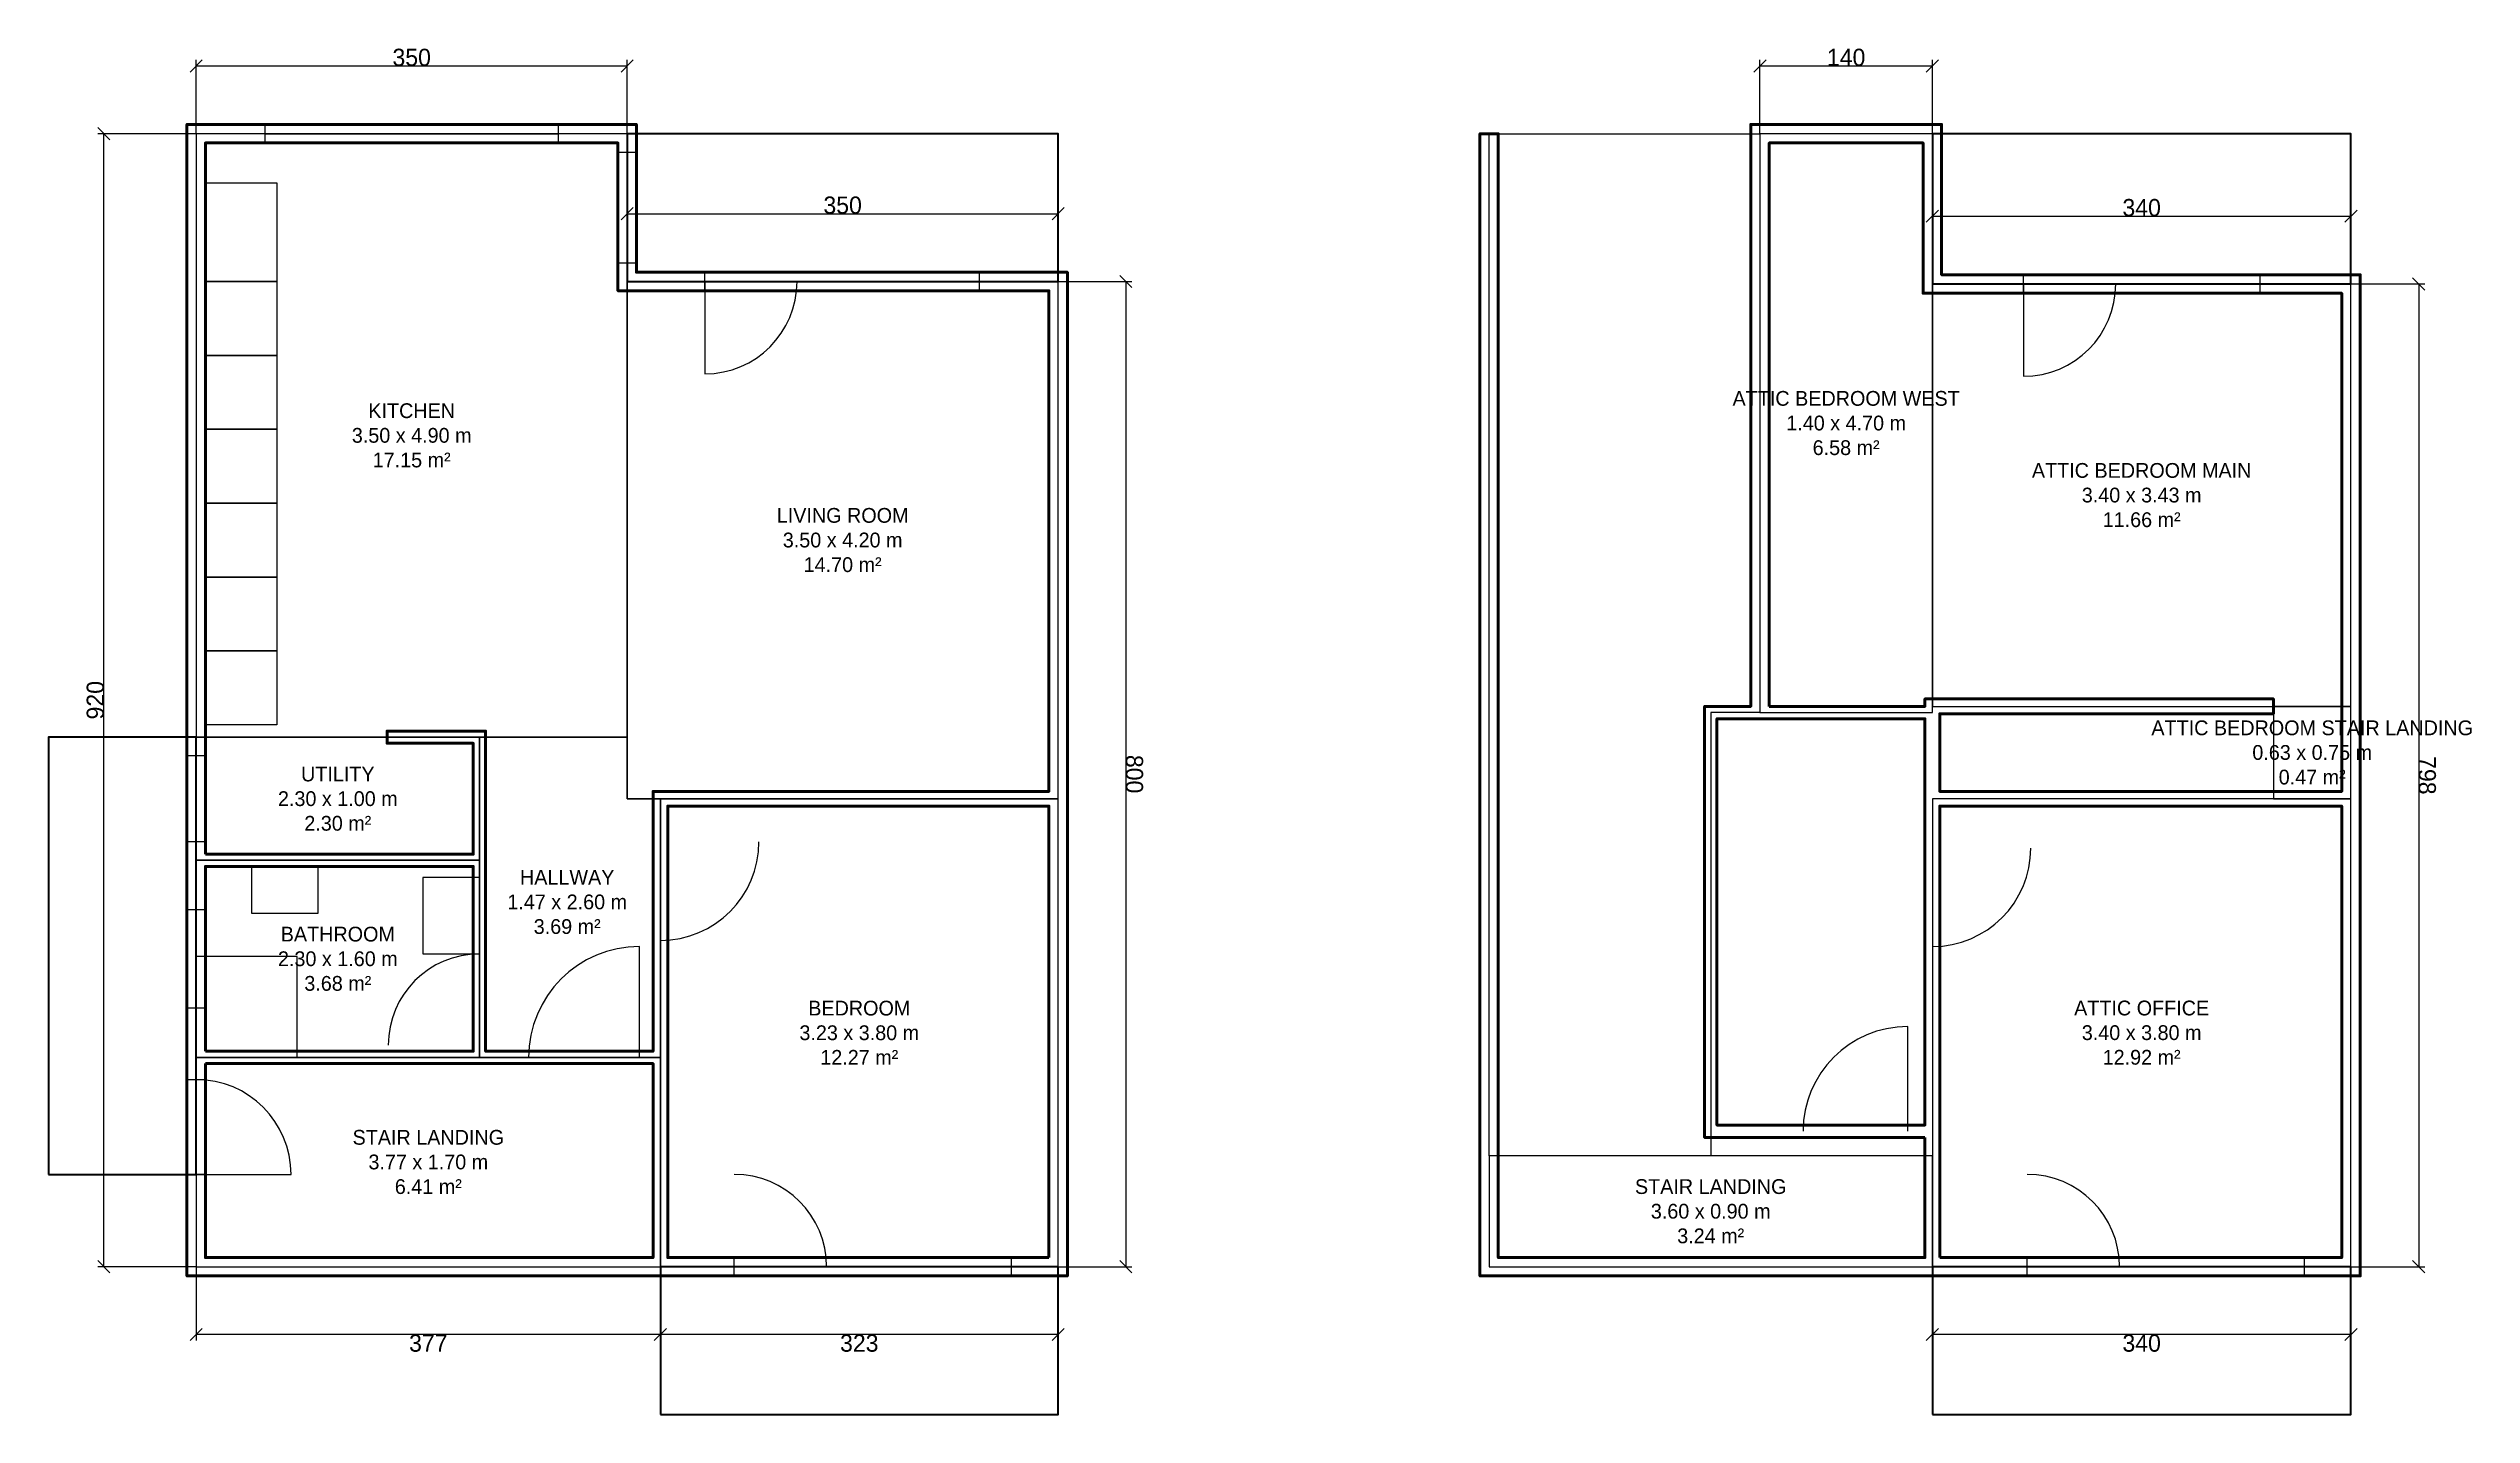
# Model space of a CAD drawing. Header units: metres. Extents: x -120 to 1848, y 0 to 1109.
import ezdxf
from ezdxf.enums import TextEntityAlignment as Align

# ---------------------------------------------------------------- set-up
doc = ezdxf.new("R2010")
doc.units = ezdxf.units.M
for name, color, linetype, lineweight in [('A-BALC', 6, 'Continuous', 35), ('A-BATH', 4, 'Continuous', 25), ('A-DIMS', 5, 'Continuous', 18), ('A-DOOR', 1, 'Continuous', 25), ('A-FLOR', 8, 'Continuous', 13), ('A-GLAZ', 4, 'Continuous', 25), ('A-KITCH', 3, 'Continuous', 25), ('A-TEXT', 2, 'Continuous', 18), ('A-WALL', 7, 'Continuous', 50)]:
    doc.layers.add(name, color=color, linetype=linetype, lineweight=lineweight)

msp = doc.modelspace()

# ---------------------------------------------------------------- linework, layer by layer
at = {"layer": 'A-BALC'}
for points in [[(350, 920), (700, 920), (700, 1040), (350, 1040)], [(1410, 918), (1750, 918), (1750, 1040), (1410, 1040)], [(-120, 195), (0, 195), (0, 550), (-120, 550)], [(377, 0), (700, 0), (700, 120), (377, 120)], [(1410, 0), (1750, 0), (1750, 120), (1410, 120)]]:
    msp.add_lwpolyline(points, close=True, dxfattribs=at)
at = {"layer": 'A-BATH'}
for points in [[(45, 407), (99, 407), (99, 445), (45, 445)], [(184, 374), (230, 374), (230, 436), (184, 436)], [(0, 290), (82, 290), (82, 372), (0, 372)]]:
    msp.add_lwpolyline(points, close=True, dxfattribs=at)
at = {"layer": 'A-DIMS'}
for p, q in [((-4.9497, 1090.0503), (4.9497, 1099.9497)), ((0, 1040), (0, 1100)), ((0, 1095), (350, 1095)), ((345.0503, 1090.0503), (354.9497, 1099.9497)), ((350, 1040), (350, 1100)), ((1265.0503, 1090.0503), (1274.9497, 1099.9497)), ((1270, 1040), (1270, 1100)), ((1270, 1095), (1410, 1095)), ((1405.0503, 1090.0503), (1414.9497, 1099.9497)), ((1410, 1040), (1410, 1100)), ((-70.0503, 1035.0503), (-79.9497, 1044.9497)), ((0, 1040), (-80, 1040)), ((-75, 120), (-75, 1040)), ((345.0503, 970.0503), (354.9497, 979.9497)), ((350, 920), (350, 980)), ((350, 975), (700, 975)), ((695.0503, 970.0503), (704.9497, 979.9497)), ((700, 920), (700, 980)), ((1405.0503, 968.0503), (1414.9497, 977.9497)), ((1410, 918), (1410, 978)), ((1410, 973), (1750, 973)), ((1745.0503, 968.0503), (1754.9497, 977.9497)), ((1750, 918), (1750, 978)), ((750.0503, 924.9497), (759.9497, 915.0503)), ((700, 920), (760, 920)), ((755, 920), (755, 120)), ((1750, 918), (1810, 918)), ((1800.0503, 922.9497), (1809.9497, 913.0503)), ((1805, 918), (1805, 120)), ((0, 120), (-80, 120)), ((-70.0503, 115.0503), (-79.9497, 124.9497)), ((0, 120), (0, 60)), ((377, 120), (377, 60)), ((377, 120), (377, 60)), ((700, 120), (760, 120)), ((700, 120), (700, 60)), ((750.0503, 124.9497), (759.9497, 115.0503)), ((1410, 120), (1410, 60)), ((1750, 120), (1810, 120)), ((1750, 120), (1750, 60)), ((1800.0503, 124.9497), (1809.9497, 115.0503)), ((4.9497, 69.9497), (-4.9497, 60.0503)), ((377, 65), (0, 65)), ((381.9497, 69.9497), (372.0503, 60.0503)), ((381.9497, 69.9497), (372.0503, 60.0503)), ((700, 65), (377, 65)), ((704.9497, 69.9497), (695.0503, 60.0503)), ((1414.9497, 69.9497), (1405.0503, 60.0503)), ((1750, 65), (1410, 65)), ((1754.9497, 69.9497), (1745.0503, 60.0503))]:
    msp.add_line(p, q, dxfattribs=at)
at = {"layer": 'A-DOOR'}
for p, q in [((413, 920), (413, 845)), ((1484, 918), (1484, 843)), ((377, 465), (377, 385)), ((1410, 460), (1410, 380)), ((230, 300), (230, 374)), ((360, 290), (360, 380)), ((1390, 230), (1390, 315)), ((0, 195), (77, 195)), ((437, 120), (512, 120)), ((1487, 120), (1562, 120))]:
    msp.add_line(p, q, dxfattribs=at)
for centre, radius, start, end in [((413, 920), 75, 270, 360), ((1484, 918), 75, 270, 360), ((377, 465), 80, 270, 360), ((1410, 460), 80, 270, 360), ((230, 300), 74, 90, 180), ((360, 290), 90, 90, 180), ((1390, 230), 85, 90, 180), ((0, 195), 77, 0, 90), ((437, 120), 75, 0, 90), ((1487, 120), 75, 0, 90)]:
    msp.add_arc(centre, radius, start, end, dxfattribs=at)
at = {"layer": 'A-FLOR'}
for points in [[(0, 550), (350, 550), (350, 920), (350, 1040), (0, 1040)], [(1050, 210), (1050, 1040), (1270, 1040), (1270, 570), (1230, 570), (1230, 210)], [(1270, 570), (1410, 570), (1410, 1040), (1270, 1040)], [(350, 500), (700, 500), (700, 920), (350, 920)], [(1410, 575), (1750, 575), (1750, 918), (1410, 918)], [(1687, 500), (1750, 500), (1750, 575), (1687, 575)], [(0, 450), (230, 450), (230, 550), (0, 550)], [(230, 290), (377, 290), (377, 500), (350, 500), (350, 550), (230, 550)], [(377, 120), (700, 120), (700, 500), (377, 500)], [(1410, 120), (1750, 120), (1750, 500), (1410, 500)], [(0, 290), (230, 290), (230, 450), (0, 450)], [(0, 120), (377, 120), (377, 290), (0, 290)], [(1050, 120), (1410, 120), (1410, 210), (1050, 210)]]:
    msp.add_lwpolyline(points, close=True, dxfattribs=at)
at = {"layer": 'A-GLAZ'}
for p, q in [((56, 1040), (294, 1040)), ((350, 935), (350, 1025)), ((413, 920), (636, 920)), ((1484, 918), (1676, 918)), ((0, 465), (0, 535)), ((0, 330), (0, 410)), ((0, 195), (0, 272)), ((437, 120), (662, 120)), ((1487, 120), (1712, 120))]:
    msp.add_line(p, q, dxfattribs=at)
for points in [[(56, 1047.5), (294, 1047.5), (294, 1032.5), (56, 1032.5)], [(342.5, 935), (342.5, 1025), (357.5, 1025), (357.5, 935)], [(413, 927.5), (636, 927.5), (636, 912.5), (413, 912.5)], [(1484, 925.5), (1676, 925.5), (1676, 910.5), (1484, 910.5)], [(-7.5, 465), (-7.5, 535), (7.5, 535), (7.5, 465)], [(-7.5, 330), (-7.5, 410), (7.5, 410), (7.5, 330)], [(-7.5, 195), (-7.5, 272), (7.5, 272), (7.5, 195)], [(437, 127.5), (662, 127.5), (662, 112.5), (437, 112.5)], [(1487, 127.5), (1712, 127.5), (1712, 112.5), (1487, 112.5)]]:
    msp.add_lwpolyline(points, close=True, dxfattribs=at)
at = {"layer": 'A-KITCH'}
for points in [[(7.5, 920), (7.5, 1000), (65.5, 1000), (65.5, 920)], [(7.5, 860), (7.5, 920), (65.5, 920), (65.5, 860)], [(7.5, 800), (7.5, 860), (65.5, 860), (65.5, 800)], [(7.5, 740), (7.5, 800), (65.5, 800), (65.5, 740)], [(7.5, 680), (7.5, 740), (65.5, 740), (65.5, 680)], [(7.5, 620), (7.5, 680), (65.5, 680), (65.5, 620)], [(7.5, 560), (7.5, 620), (65.5, 620), (65.5, 560)]]:
    msp.add_lwpolyline(points, close=True, dxfattribs=at)
at = {"layer": 'A-WALL'}
for points in [[(7.5, 112.5), (0, 112.5), (-7.5, 112.5), (-7.5, 120), (-7.5, 127.5), (-7.5, 1032.5), (-7.5, 1040), (-7.5, 1047.5), (0, 1047.5), (7.5, 1047.5), (342.5, 1047.5), (350, 1047.5), (357.5, 1047.5), (357.5, 1040), (357.5, 1032.5), (357.5, 927.5), (692.5, 927.5), (700, 927.5), (707.5, 927.5), (707.5, 920), (707.5, 912.5), (707.5, 127.5), (707.5, 120), (707.5, 112.5), (700, 112.5), (692.5, 112.5), (377, 112.5), (7.5, 112.5)], [(1404, 225), (1235, 225), (1230, 225), (1225, 225), (1225, 230), (1225, 235), (1225, 565), (1225, 570), (1225, 575), (1230, 575), (1235, 575), (1262.5, 575), (1262.5, 1032.5), (1262.5, 1040), (1262.5, 1047.5), (1270, 1047.5), (1277.5, 1047.5), (1402.5, 1047.5), (1410, 1047.5), (1417.5, 1047.5), (1417.5, 1040), (1417.5, 1032.5), (1417.5, 925.5), (1742.5, 925.5), (1750, 925.5), (1757.5, 925.5), (1757.5, 918), (1757.5, 910.5), (1757.5, 127.5), (1757.5, 120), (1757.5, 112.5), (1750, 112.5), (1742.5, 112.5), (1410, 112.5), (1057.5, 112.5), (1050, 112.5), (1042.5, 112.5), (1042.5, 120), (1042.5, 127.5), (1042.5, 1040), (1057.5, 1040), (1057.5, 127.5), (1404, 127.5), (1404, 225)], [(7.5, 455), (225, 455), (225, 545), (155, 545), (155, 555), (225, 555), (230, 555), (235, 555), (235, 550), (235, 545), (235, 295), (371, 295), (371, 494), (371, 500), (371, 506), (377, 506), (383, 506), (692.5, 506), (692.5, 912.5), (357.5, 912.5), (350, 912.5), (342.5, 912.5), (342.5, 920), (342.5, 927.5), (342.5, 1032.5), (7.5, 1032.5), (7.5, 455)], [(1277.5, 575), (1404, 575), (1404, 581), (1410, 581), (1416, 581), (1687, 581), (1687, 569), (1416, 569), (1416, 506), (1742.5, 506), (1742.5, 910.5), (1417.5, 910.5), (1410, 910.5), (1402.5, 910.5), (1402.5, 918), (1402.5, 925.5), (1402.5, 1032.5), (1277.5, 1032.5), (1277.5, 575)], [(1270, 565), (1235, 565), (1235, 235), (1404, 235), (1404, 500), (1404, 565), (1270, 565)], [(692.5, 127.5), (692.5, 494), (383, 494), (383, 127.5), (692.5, 127.5)], [(1416, 127.5), (1742.5, 127.5), (1742.5, 494), (1416, 494), (1416, 127.5)], [(7.5, 295), (225, 295), (225, 445), (7.5, 445), (7.5, 295)], [(7.5, 285), (7.5, 127.5), (371, 127.5), (371, 285), (7.5, 285)]]:
    msp.add_lwpolyline(points, close=True, dxfattribs=at)

# ---------------------------------------------------------------- texts
at = {"layer": 'A-TEXT'}
for s, p in [('350', (175, 1102)), ('140', (1340, 1102)), ('350', (525, 982)), ('340', (1580, 980)), ('377', (188.5, 58)), ('323', (538.5, 58)), ('340', (1580, 58))]:
    msp.add_text(s, height=14, dxfattribs=at).set_placement(p, align=Align.MIDDLE_CENTER)
for s, rotation, p in [('920', 90, (-82, 580)), ('800', -90, (762, 520)), ('798', -90, (1812, 519))]:
    msp.add_text(s, height=14, rotation=rotation, dxfattribs=at).set_placement(p, align=Align.MIDDLE_CENTER)
at = {"layer": 'A-TEXT', "char_height": 12, "attachment_point": 5}
for s, insert in [('ATTIC BEDROOM WEST\\P1.40 x 4.70 m\\P6.58 m²', (1340, 805)), ('KITCHEN\\P3.50 x 4.90 m\\P17.15 m²', (175, 795)), ('ATTIC BEDROOM MAIN\\P3.40 x 3.43 m\\P11.66 m²', (1580, 746.5)), ('LIVING ROOM\\P3.50 x 4.20 m\\P14.70 m²', (525, 710)), ('ATTIC BEDROOM STAIR LANDING\\P0.63 x 0.75 m\\P0.47 m²', (1718.5, 537.5)), ('UTILITY\\P2.30 x 1.00 m\\P2.30 m²', (115, 500)), ('HALLWAY\\P1.47 x 2.60 m\\P3.69 m²', (301.3031, 416.1554)), ('BATHROOM\\P2.30 x 1.60 m\\P3.68 m²', (115, 370)), ('BEDROOM\\P3.23 x 3.80 m\\P12.27 m²', (538.5, 310)), ('ATTIC OFFICE\\P3.40 x 3.80 m\\P12.92 m²', (1580, 310)), ('STAIR LANDING\\P3.77 x 1.70 m\\P6.41 m²', (188.5, 205)), ('STAIR LANDING\\P3.60 x 0.90 m\\P3.24 m²', (1230, 165))]:
    msp.add_mtext(s, dxfattribs=dict(at, insert=insert))

doc.saveas('drawing.dxf')
